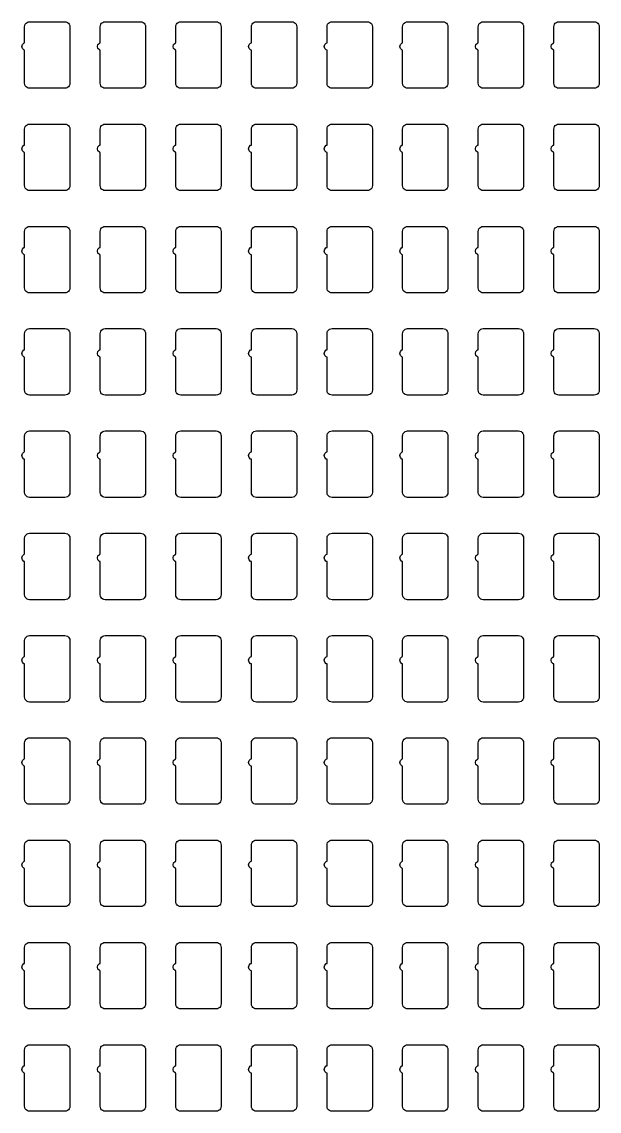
# Model space of a CAD drawing. Extents: x 11 to 212, y 11 to 212.
# Drawn here: x 93.84 to 107.32, y 135.5 to 160.94 of the extents above; entities that cross this region are included whole.
import ezdxf

# ---------------------------------------------------------------- set-up
doc = ezdxf.new("R2010")
doc.units = 0
doc.layers.add('C2', color=7, linetype='continuous')

msp = doc.modelspace()

# ---------------------------------------------------------------- linework, layer by layer
at = {"layer": 'C2'}
for points in [[(94.847, 160.935), (94.878, 160.931), (94.906, 160.92), (94.93, 160.901), (94.949, 160.876), (94.961, 160.848), (94.965, 160.818), (94.965, 159.5), (94.961, 159.47), (94.949, 159.441), (94.93, 159.417), (94.906, 159.398), (94.878, 159.386), (94.847, 159.382), (94.024, 159.382), (93.993, 159.386), (93.965, 159.398), (93.94, 159.417), (93.922, 159.441), (93.91, 159.47), (93.906, 159.5), (93.906, 160.273), (93.888, 160.277), (93.854, 160.312), (93.841, 160.359), (93.854, 160.406), (93.888, 160.44), (93.906, 160.445), (93.906, 160.818), (93.91, 160.848), (93.922, 160.876), (93.94, 160.901), (93.965, 160.92), (93.993, 160.931), (94.024, 160.935)], [(96.612, 160.935), (96.642, 160.931), (96.671, 160.92), (96.695, 160.901), (96.714, 160.876), (96.725, 160.848), (96.729, 160.818), (96.729, 159.5), (96.725, 159.47), (96.714, 159.441), (96.695, 159.417), (96.671, 159.398), (96.642, 159.386), (96.612, 159.382), (95.788, 159.382), (95.758, 159.386), (95.729, 159.398), (95.705, 159.417), (95.686, 159.441), (95.675, 159.47), (95.671, 159.5), (95.671, 160.273), (95.653, 160.277), (95.618, 160.312), (95.606, 160.359), (95.618, 160.406), (95.653, 160.44), (95.671, 160.445), (95.671, 160.818), (95.675, 160.848), (95.686, 160.876), (95.705, 160.901), (95.729, 160.92), (95.758, 160.931), (95.788, 160.935)], [(98.376, 160.935), (98.407, 160.931), (98.435, 160.92), (98.46, 160.901), (98.478, 160.876), (98.49, 160.848), (98.494, 160.818), (98.494, 159.5), (98.49, 159.47), (98.478, 159.441), (98.46, 159.417), (98.435, 159.398), (98.407, 159.386), (98.376, 159.382), (97.553, 159.382), (97.522, 159.386), (97.494, 159.398), (97.47, 159.417), (97.451, 159.441), (97.439, 159.47), (97.435, 159.5), (97.435, 160.273), (97.418, 160.277), (97.383, 160.312), (97.371, 160.359), (97.383, 160.406), (97.418, 160.44), (97.435, 160.445), (97.435, 160.818), (97.439, 160.848), (97.451, 160.876), (97.47, 160.901), (97.494, 160.92), (97.522, 160.931), (97.553, 160.935)], [(100.141, 160.935), (100.172, 160.931), (100.2, 160.92), (100.224, 160.901), (100.243, 160.876), (100.255, 160.848), (100.259, 160.818), (100.259, 159.5), (100.255, 159.47), (100.243, 159.441), (100.224, 159.417), (100.2, 159.398), (100.172, 159.386), (100.141, 159.382), (99.318, 159.382), (99.287, 159.386), (99.259, 159.398), (99.234, 159.417), (99.216, 159.441), (99.204, 159.47), (99.2, 159.5), (99.2, 160.273), (99.182, 160.277), (99.148, 160.312), (99.135, 160.359), (99.148, 160.406), (99.182, 160.44), (99.2, 160.445), (99.2, 160.818), (99.204, 160.848), (99.216, 160.876), (99.234, 160.901), (99.259, 160.92), (99.287, 160.931), (99.318, 160.935)], [(101.906, 160.935), (101.936, 160.931), (101.965, 160.92), (101.989, 160.901), (102.008, 160.876), (102.02, 160.848), (102.024, 160.818), (102.024, 159.5), (102.02, 159.47), (102.008, 159.441), (101.989, 159.417), (101.965, 159.398), (101.936, 159.386), (101.906, 159.382), (101.082, 159.382), (101.052, 159.386), (101.024, 159.398), (100.999, 159.417), (100.98, 159.441), (100.969, 159.47), (100.965, 159.5), (100.965, 160.273), (100.947, 160.277), (100.913, 160.312), (100.9, 160.359), (100.913, 160.406), (100.947, 160.44), (100.965, 160.445), (100.965, 160.818), (100.969, 160.848), (100.98, 160.876), (100.999, 160.901), (101.024, 160.92), (101.052, 160.931), (101.082, 160.935)], [(103.671, 160.935), (103.701, 160.931), (103.729, 160.92), (103.754, 160.901), (103.772, 160.876), (103.784, 160.848), (103.788, 160.818), (103.788, 159.5), (103.784, 159.47), (103.772, 159.441), (103.754, 159.417), (103.729, 159.398), (103.701, 159.386), (103.671, 159.382), (102.847, 159.382), (102.817, 159.386), (102.788, 159.398), (102.764, 159.417), (102.745, 159.441), (102.733, 159.47), (102.729, 159.5), (102.729, 160.273), (102.712, 160.277), (102.677, 160.312), (102.665, 160.359), (102.677, 160.406), (102.712, 160.44), (102.729, 160.445), (102.729, 160.818), (102.733, 160.848), (102.745, 160.876), (102.764, 160.901), (102.788, 160.92), (102.817, 160.931), (102.847, 160.935)], [(105.435, 160.935), (105.466, 160.931), (105.494, 160.92), (105.518, 160.901), (105.537, 160.876), (105.549, 160.848), (105.553, 160.818), (105.553, 159.5), (105.549, 159.47), (105.537, 159.441), (105.518, 159.417), (105.494, 159.398), (105.466, 159.386), (105.435, 159.382), (104.612, 159.382), (104.581, 159.386), (104.553, 159.398), (104.529, 159.417), (104.51, 159.441), (104.498, 159.47), (104.494, 159.5), (104.494, 160.273), (104.476, 160.277), (104.442, 160.312), (104.429, 160.359), (104.442, 160.406), (104.476, 160.44), (104.494, 160.445), (104.494, 160.818), (104.498, 160.848), (104.51, 160.876), (104.529, 160.901), (104.553, 160.92), (104.581, 160.931), (104.612, 160.935)], [(107.2, 160.935), (107.23, 160.931), (107.259, 160.92), (107.283, 160.901), (107.302, 160.876), (107.314, 160.848), (107.318, 160.818), (107.318, 159.5), (107.314, 159.47), (107.302, 159.441), (107.283, 159.417), (107.259, 159.398), (107.23, 159.386), (107.2, 159.382), (106.376, 159.382), (106.346, 159.386), (106.318, 159.398), (106.293, 159.417), (106.275, 159.441), (106.263, 159.47), (106.259, 159.5), (106.259, 160.273), (106.241, 160.277), (106.207, 160.312), (106.194, 160.359), (106.207, 160.406), (106.241, 160.44), (106.259, 160.445), (106.259, 160.818), (106.263, 160.848), (106.275, 160.876), (106.293, 160.901), (106.318, 160.92), (106.346, 160.931), (106.376, 160.935)], [(94.847, 158.547), (94.878, 158.543), (94.906, 158.531), (94.93, 158.513), (94.949, 158.488), (94.961, 158.46), (94.965, 158.429), (94.965, 157.112), (94.961, 157.081), (94.949, 157.053), (94.93, 157.029), (94.906, 157.01), (94.878, 156.998), (94.847, 156.994), (94.024, 156.994), (93.993, 156.998), (93.965, 157.01), (93.94, 157.029), (93.922, 157.053), (93.91, 157.081), (93.906, 157.112), (93.906, 157.884), (93.888, 157.889), (93.854, 157.924), (93.841, 157.971), (93.854, 158.018), (93.888, 158.052), (93.906, 158.057), (93.906, 158.429), (93.91, 158.46), (93.922, 158.488), (93.94, 158.513), (93.965, 158.531), (93.993, 158.543), (94.024, 158.547)], [(96.612, 158.547), (96.642, 158.543), (96.671, 158.531), (96.695, 158.513), (96.714, 158.488), (96.725, 158.46), (96.729, 158.429), (96.729, 157.112), (96.725, 157.081), (96.714, 157.053), (96.695, 157.029), (96.671, 157.01), (96.642, 156.998), (96.612, 156.994), (95.788, 156.994), (95.758, 156.998), (95.729, 157.01), (95.705, 157.029), (95.686, 157.053), (95.675, 157.081), (95.671, 157.112), (95.671, 157.884), (95.653, 157.889), (95.618, 157.924), (95.606, 157.971), (95.618, 158.018), (95.653, 158.052), (95.671, 158.057), (95.671, 158.429), (95.675, 158.46), (95.686, 158.488), (95.705, 158.513), (95.729, 158.531), (95.758, 158.543), (95.788, 158.547)], [(98.376, 158.547), (98.407, 158.543), (98.435, 158.531), (98.46, 158.513), (98.478, 158.488), (98.49, 158.46), (98.494, 158.429), (98.494, 157.112), (98.49, 157.081), (98.478, 157.053), (98.46, 157.029), (98.435, 157.01), (98.407, 156.998), (98.376, 156.994), (97.553, 156.994), (97.522, 156.998), (97.494, 157.01), (97.47, 157.029), (97.451, 157.053), (97.439, 157.081), (97.435, 157.112), (97.435, 157.884), (97.418, 157.889), (97.383, 157.924), (97.371, 157.971), (97.383, 158.018), (97.418, 158.052), (97.435, 158.057), (97.435, 158.429), (97.439, 158.46), (97.451, 158.488), (97.47, 158.513), (97.494, 158.531), (97.522, 158.543), (97.553, 158.547)], [(100.141, 158.547), (100.172, 158.543), (100.2, 158.531), (100.224, 158.513), (100.243, 158.488), (100.255, 158.46), (100.259, 158.429), (100.259, 157.112), (100.255, 157.081), (100.243, 157.053), (100.224, 157.029), (100.2, 157.01), (100.172, 156.998), (100.141, 156.994), (99.318, 156.994), (99.287, 156.998), (99.259, 157.01), (99.234, 157.029), (99.216, 157.053), (99.204, 157.081), (99.2, 157.112), (99.2, 157.884), (99.182, 157.889), (99.148, 157.924), (99.135, 157.971), (99.148, 158.018), (99.182, 158.052), (99.2, 158.057), (99.2, 158.429), (99.204, 158.46), (99.216, 158.488), (99.234, 158.513), (99.259, 158.531), (99.287, 158.543), (99.318, 158.547)], [(101.906, 158.547), (101.936, 158.543), (101.965, 158.531), (101.989, 158.513), (102.008, 158.488), (102.02, 158.46), (102.024, 158.429), (102.024, 157.112), (102.02, 157.081), (102.008, 157.053), (101.989, 157.029), (101.965, 157.01), (101.936, 156.998), (101.906, 156.994), (101.082, 156.994), (101.052, 156.998), (101.024, 157.01), (100.999, 157.029), (100.98, 157.053), (100.969, 157.081), (100.965, 157.112), (100.965, 157.884), (100.947, 157.889), (100.913, 157.924), (100.9, 157.971), (100.913, 158.018), (100.947, 158.052), (100.965, 158.057), (100.965, 158.429), (100.969, 158.46), (100.98, 158.488), (100.999, 158.513), (101.024, 158.531), (101.052, 158.543), (101.082, 158.547)], [(103.671, 158.547), (103.701, 158.543), (103.729, 158.531), (103.754, 158.513), (103.772, 158.488), (103.784, 158.46), (103.788, 158.429), (103.788, 157.112), (103.784, 157.081), (103.772, 157.053), (103.754, 157.029), (103.729, 157.01), (103.701, 156.998), (103.671, 156.994), (102.847, 156.994), (102.817, 156.998), (102.788, 157.01), (102.764, 157.029), (102.745, 157.053), (102.733, 157.081), (102.729, 157.112), (102.729, 157.884), (102.712, 157.889), (102.677, 157.924), (102.665, 157.971), (102.677, 158.018), (102.712, 158.052), (102.729, 158.057), (102.729, 158.429), (102.733, 158.46), (102.745, 158.488), (102.764, 158.513), (102.788, 158.531), (102.817, 158.543), (102.847, 158.547)], [(105.435, 158.547), (105.466, 158.543), (105.494, 158.531), (105.518, 158.513), (105.537, 158.488), (105.549, 158.46), (105.553, 158.429), (105.553, 157.112), (105.549, 157.081), (105.537, 157.053), (105.518, 157.029), (105.494, 157.01), (105.466, 156.998), (105.435, 156.994), (104.612, 156.994), (104.581, 156.998), (104.553, 157.01), (104.529, 157.029), (104.51, 157.053), (104.498, 157.081), (104.494, 157.112), (104.494, 157.884), (104.476, 157.889), (104.442, 157.924), (104.429, 157.971), (104.442, 158.018), (104.476, 158.052), (104.494, 158.057), (104.494, 158.429), (104.498, 158.46), (104.51, 158.488), (104.529, 158.513), (104.553, 158.531), (104.581, 158.543), (104.612, 158.547)], [(107.2, 158.547), (107.23, 158.543), (107.259, 158.531), (107.283, 158.513), (107.302, 158.488), (107.314, 158.46), (107.318, 158.429), (107.318, 157.112), (107.314, 157.081), (107.302, 157.053), (107.283, 157.029), (107.259, 157.01), (107.23, 156.998), (107.2, 156.994), (106.376, 156.994), (106.346, 156.998), (106.318, 157.01), (106.293, 157.029), (106.275, 157.053), (106.263, 157.081), (106.259, 157.112), (106.259, 157.884), (106.241, 157.889), (106.207, 157.924), (106.194, 157.971), (106.207, 158.018), (106.241, 158.052), (106.259, 158.057), (106.259, 158.429), (106.263, 158.46), (106.275, 158.488), (106.293, 158.513), (106.318, 158.531), (106.346, 158.543), (106.376, 158.547)], [(94.847, 156.159), (94.878, 156.155), (94.906, 156.143), (94.93, 156.124), (94.949, 156.1), (94.961, 156.072), (94.965, 156.041), (94.965, 154.724), (94.961, 154.693), (94.949, 154.665), (94.93, 154.64), (94.906, 154.622), (94.878, 154.61), (94.847, 154.606), (94.024, 154.606), (93.993, 154.61), (93.965, 154.622), (93.94, 154.64), (93.922, 154.665), (93.91, 154.693), (93.906, 154.724), (93.906, 155.496), (93.888, 155.501), (93.854, 155.535), (93.841, 155.582), (93.854, 155.629), (93.888, 155.664), (93.906, 155.669), (93.906, 156.041), (93.91, 156.072), (93.922, 156.1), (93.94, 156.124), (93.965, 156.143), (93.993, 156.155), (94.024, 156.159)], [(96.612, 156.159), (96.642, 156.155), (96.671, 156.143), (96.695, 156.124), (96.714, 156.1), (96.725, 156.072), (96.729, 156.041), (96.729, 154.724), (96.725, 154.693), (96.714, 154.665), (96.695, 154.64), (96.671, 154.622), (96.642, 154.61), (96.612, 154.606), (95.788, 154.606), (95.758, 154.61), (95.729, 154.622), (95.705, 154.64), (95.686, 154.665), (95.675, 154.693), (95.671, 154.724), (95.671, 155.496), (95.653, 155.501), (95.618, 155.535), (95.606, 155.582), (95.618, 155.629), (95.653, 155.664), (95.671, 155.669), (95.671, 156.041), (95.675, 156.072), (95.686, 156.1), (95.705, 156.124), (95.729, 156.143), (95.758, 156.155), (95.788, 156.159)], [(98.376, 156.159), (98.407, 156.155), (98.435, 156.143), (98.46, 156.124), (98.478, 156.1), (98.49, 156.072), (98.494, 156.041), (98.494, 154.724), (98.49, 154.693), (98.478, 154.665), (98.46, 154.64), (98.435, 154.622), (98.407, 154.61), (98.376, 154.606), (97.553, 154.606), (97.522, 154.61), (97.494, 154.622), (97.47, 154.64), (97.451, 154.665), (97.439, 154.693), (97.435, 154.724), (97.435, 155.496), (97.418, 155.501), (97.383, 155.535), (97.371, 155.582), (97.383, 155.629), (97.418, 155.664), (97.435, 155.669), (97.435, 156.041), (97.439, 156.072), (97.451, 156.1), (97.47, 156.124), (97.494, 156.143), (97.522, 156.155), (97.553, 156.159)], [(100.141, 156.159), (100.172, 156.155), (100.2, 156.143), (100.224, 156.124), (100.243, 156.1), (100.255, 156.072), (100.259, 156.041), (100.259, 154.724), (100.255, 154.693), (100.243, 154.665), (100.224, 154.64), (100.2, 154.622), (100.172, 154.61), (100.141, 154.606), (99.318, 154.606), (99.287, 154.61), (99.259, 154.622), (99.234, 154.64), (99.216, 154.665), (99.204, 154.693), (99.2, 154.724), (99.2, 155.496), (99.182, 155.501), (99.148, 155.535), (99.135, 155.582), (99.148, 155.629), (99.182, 155.664), (99.2, 155.669), (99.2, 156.041), (99.204, 156.072), (99.216, 156.1), (99.234, 156.124), (99.259, 156.143), (99.287, 156.155), (99.318, 156.159)], [(101.906, 156.159), (101.936, 156.155), (101.965, 156.143), (101.989, 156.124), (102.008, 156.1), (102.02, 156.072), (102.024, 156.041), (102.024, 154.724), (102.02, 154.693), (102.008, 154.665), (101.989, 154.64), (101.965, 154.622), (101.936, 154.61), (101.906, 154.606), (101.082, 154.606), (101.052, 154.61), (101.024, 154.622), (100.999, 154.64), (100.98, 154.665), (100.969, 154.693), (100.965, 154.724), (100.965, 155.496), (100.947, 155.501), (100.913, 155.535), (100.9, 155.582), (100.913, 155.629), (100.947, 155.664), (100.965, 155.669), (100.965, 156.041), (100.969, 156.072), (100.98, 156.1), (100.999, 156.124), (101.024, 156.143), (101.052, 156.155), (101.082, 156.159)], [(103.671, 156.159), (103.701, 156.155), (103.729, 156.143), (103.754, 156.124), (103.772, 156.1), (103.784, 156.072), (103.788, 156.041), (103.788, 154.724), (103.784, 154.693), (103.772, 154.665), (103.754, 154.64), (103.729, 154.622), (103.701, 154.61), (103.671, 154.606), (102.847, 154.606), (102.817, 154.61), (102.788, 154.622), (102.764, 154.64), (102.745, 154.665), (102.733, 154.693), (102.729, 154.724), (102.729, 155.496), (102.712, 155.501), (102.677, 155.535), (102.665, 155.582), (102.677, 155.629), (102.712, 155.664), (102.729, 155.669), (102.729, 156.041), (102.733, 156.072), (102.745, 156.1), (102.764, 156.124), (102.788, 156.143), (102.817, 156.155), (102.847, 156.159)], [(105.435, 156.159), (105.466, 156.155), (105.494, 156.143), (105.518, 156.124), (105.537, 156.1), (105.549, 156.072), (105.553, 156.041), (105.553, 154.724), (105.549, 154.693), (105.537, 154.665), (105.518, 154.64), (105.494, 154.622), (105.466, 154.61), (105.435, 154.606), (104.612, 154.606), (104.581, 154.61), (104.553, 154.622), (104.529, 154.64), (104.51, 154.665), (104.498, 154.693), (104.494, 154.724), (104.494, 155.496), (104.476, 155.501), (104.442, 155.535), (104.429, 155.582), (104.442, 155.629), (104.476, 155.664), (104.494, 155.669), (104.494, 156.041), (104.498, 156.072), (104.51, 156.1), (104.529, 156.124), (104.553, 156.143), (104.581, 156.155), (104.612, 156.159)], [(107.2, 156.159), (107.23, 156.155), (107.259, 156.143), (107.283, 156.124), (107.302, 156.1), (107.314, 156.072), (107.318, 156.041), (107.318, 154.724), (107.314, 154.693), (107.302, 154.665), (107.283, 154.64), (107.259, 154.622), (107.23, 154.61), (107.2, 154.606), (106.376, 154.606), (106.346, 154.61), (106.318, 154.622), (106.293, 154.64), (106.275, 154.665), (106.263, 154.693), (106.259, 154.724), (106.259, 155.496), (106.241, 155.501), (106.207, 155.535), (106.194, 155.582), (106.207, 155.629), (106.241, 155.664), (106.259, 155.669), (106.259, 156.041), (106.263, 156.072), (106.275, 156.1), (106.293, 156.124), (106.318, 156.143), (106.346, 156.155), (106.376, 156.159)], [(94.847, 153.771), (94.878, 153.767), (94.906, 153.755), (94.93, 153.736), (94.949, 153.712), (94.961, 153.683), (94.965, 153.653), (94.965, 152.335), (94.961, 152.305), (94.949, 152.276), (94.93, 152.252), (94.906, 152.233), (94.878, 152.222), (94.847, 152.218), (94.024, 152.218), (93.993, 152.222), (93.965, 152.233), (93.94, 152.252), (93.922, 152.276), (93.91, 152.305), (93.906, 152.335), (93.906, 153.108), (93.888, 153.113), (93.854, 153.147), (93.841, 153.194), (93.854, 153.241), (93.888, 153.276), (93.906, 153.28), (93.906, 153.653), (93.91, 153.683), (93.922, 153.712), (93.94, 153.736), (93.965, 153.755), (93.993, 153.767), (94.024, 153.771)], [(96.612, 153.771), (96.642, 153.767), (96.671, 153.755), (96.695, 153.736), (96.714, 153.712), (96.725, 153.683), (96.729, 153.653), (96.729, 152.335), (96.725, 152.305), (96.714, 152.276), (96.695, 152.252), (96.671, 152.233), (96.642, 152.222), (96.612, 152.218), (95.788, 152.218), (95.758, 152.222), (95.729, 152.233), (95.705, 152.252), (95.686, 152.276), (95.675, 152.305), (95.671, 152.335), (95.671, 153.108), (95.653, 153.113), (95.618, 153.147), (95.606, 153.194), (95.618, 153.241), (95.653, 153.276), (95.671, 153.28), (95.671, 153.653), (95.675, 153.683), (95.686, 153.712), (95.705, 153.736), (95.729, 153.755), (95.758, 153.767), (95.788, 153.771)], [(98.376, 153.771), (98.407, 153.767), (98.435, 153.755), (98.46, 153.736), (98.478, 153.712), (98.49, 153.683), (98.494, 153.653), (98.494, 152.335), (98.49, 152.305), (98.478, 152.276), (98.46, 152.252), (98.435, 152.233), (98.407, 152.222), (98.376, 152.218), (97.553, 152.218), (97.522, 152.222), (97.494, 152.233), (97.47, 152.252), (97.451, 152.276), (97.439, 152.305), (97.435, 152.335), (97.435, 153.108), (97.418, 153.113), (97.383, 153.147), (97.371, 153.194), (97.383, 153.241), (97.418, 153.276), (97.435, 153.28), (97.435, 153.653), (97.439, 153.683), (97.451, 153.712), (97.47, 153.736), (97.494, 153.755), (97.522, 153.767), (97.553, 153.771)], [(100.141, 153.771), (100.172, 153.767), (100.2, 153.755), (100.224, 153.736), (100.243, 153.712), (100.255, 153.683), (100.259, 153.653), (100.259, 152.335), (100.255, 152.305), (100.243, 152.276), (100.224, 152.252), (100.2, 152.233), (100.172, 152.222), (100.141, 152.218), (99.318, 152.218), (99.287, 152.222), (99.259, 152.233), (99.234, 152.252), (99.216, 152.276), (99.204, 152.305), (99.2, 152.335), (99.2, 153.108), (99.182, 153.113), (99.148, 153.147), (99.135, 153.194), (99.148, 153.241), (99.182, 153.276), (99.2, 153.28), (99.2, 153.653), (99.204, 153.683), (99.216, 153.712), (99.234, 153.736), (99.259, 153.755), (99.287, 153.767), (99.318, 153.771)], [(101.906, 153.771), (101.936, 153.767), (101.965, 153.755), (101.989, 153.736), (102.008, 153.712), (102.02, 153.683), (102.024, 153.653), (102.024, 152.335), (102.02, 152.305), (102.008, 152.276), (101.989, 152.252), (101.965, 152.233), (101.936, 152.222), (101.906, 152.218), (101.082, 152.218), (101.052, 152.222), (101.024, 152.233), (100.999, 152.252), (100.98, 152.276), (100.969, 152.305), (100.965, 152.335), (100.965, 153.108), (100.947, 153.113), (100.913, 153.147), (100.9, 153.194), (100.913, 153.241), (100.947, 153.276), (100.965, 153.28), (100.965, 153.653), (100.969, 153.683), (100.98, 153.712), (100.999, 153.736), (101.024, 153.755), (101.052, 153.767), (101.082, 153.771)], [(103.671, 153.771), (103.701, 153.767), (103.729, 153.755), (103.754, 153.736), (103.772, 153.712), (103.784, 153.683), (103.788, 153.653), (103.788, 152.335), (103.784, 152.305), (103.772, 152.276), (103.754, 152.252), (103.729, 152.233), (103.701, 152.222), (103.671, 152.218), (102.847, 152.218), (102.817, 152.222), (102.788, 152.233), (102.764, 152.252), (102.745, 152.276), (102.733, 152.305), (102.729, 152.335), (102.729, 153.108), (102.712, 153.113), (102.677, 153.147), (102.665, 153.194), (102.677, 153.241), (102.712, 153.276), (102.729, 153.28), (102.729, 153.653), (102.733, 153.683), (102.745, 153.712), (102.764, 153.736), (102.788, 153.755), (102.817, 153.767), (102.847, 153.771)], [(105.435, 153.771), (105.466, 153.767), (105.494, 153.755), (105.518, 153.736), (105.537, 153.712), (105.549, 153.683), (105.553, 153.653), (105.553, 152.335), (105.549, 152.305), (105.537, 152.276), (105.518, 152.252), (105.494, 152.233), (105.466, 152.222), (105.435, 152.218), (104.612, 152.218), (104.581, 152.222), (104.553, 152.233), (104.529, 152.252), (104.51, 152.276), (104.498, 152.305), (104.494, 152.335), (104.494, 153.108), (104.476, 153.113), (104.442, 153.147), (104.429, 153.194), (104.442, 153.241), (104.476, 153.276), (104.494, 153.28), (104.494, 153.653), (104.498, 153.683), (104.51, 153.712), (104.529, 153.736), (104.553, 153.755), (104.581, 153.767), (104.612, 153.771)], [(107.2, 153.771), (107.23, 153.767), (107.259, 153.755), (107.283, 153.736), (107.302, 153.712), (107.314, 153.683), (107.318, 153.653), (107.318, 152.335), (107.314, 152.305), (107.302, 152.276), (107.283, 152.252), (107.259, 152.233), (107.23, 152.222), (107.2, 152.218), (106.376, 152.218), (106.346, 152.222), (106.318, 152.233), (106.293, 152.252), (106.275, 152.276), (106.263, 152.305), (106.259, 152.335), (106.259, 153.108), (106.241, 153.113), (106.207, 153.147), (106.194, 153.194), (106.207, 153.241), (106.241, 153.276), (106.259, 153.28), (106.259, 153.653), (106.263, 153.683), (106.275, 153.712), (106.293, 153.736), (106.318, 153.755), (106.346, 153.767), (106.376, 153.771)], [(94.847, 151.382), (94.878, 151.378), (94.906, 151.367), (94.93, 151.348), (94.949, 151.324), (94.961, 151.295), (94.965, 151.265), (94.965, 149.947), (94.961, 149.917), (94.949, 149.888), (94.93, 149.864), (94.906, 149.845), (94.878, 149.833), (94.847, 149.829), (94.024, 149.829), (93.993, 149.833), (93.965, 149.845), (93.94, 149.864), (93.922, 149.888), (93.91, 149.917), (93.906, 149.947), (93.906, 150.72), (93.888, 150.724), (93.854, 150.759), (93.841, 150.806), (93.854, 150.853), (93.888, 150.887), (93.906, 150.892), (93.906, 151.265), (93.91, 151.295), (93.922, 151.324), (93.94, 151.348), (93.965, 151.367), (93.993, 151.378), (94.024, 151.382)], [(96.612, 151.382), (96.642, 151.378), (96.671, 151.367), (96.695, 151.348), (96.714, 151.324), (96.725, 151.295), (96.729, 151.265), (96.729, 149.947), (96.725, 149.917), (96.714, 149.888), (96.695, 149.864), (96.671, 149.845), (96.642, 149.833), (96.612, 149.829), (95.788, 149.829), (95.758, 149.833), (95.729, 149.845), (95.705, 149.864), (95.686, 149.888), (95.675, 149.917), (95.671, 149.947), (95.671, 150.72), (95.653, 150.724), (95.618, 150.759), (95.606, 150.806), (95.618, 150.853), (95.653, 150.887), (95.671, 150.892), (95.671, 151.265), (95.675, 151.295), (95.686, 151.324), (95.705, 151.348), (95.729, 151.367), (95.758, 151.378), (95.788, 151.382)], [(98.376, 151.382), (98.407, 151.378), (98.435, 151.367), (98.46, 151.348), (98.478, 151.324), (98.49, 151.295), (98.494, 151.265), (98.494, 149.947), (98.49, 149.917), (98.478, 149.888), (98.46, 149.864), (98.435, 149.845), (98.407, 149.833), (98.376, 149.829), (97.553, 149.829), (97.522, 149.833), (97.494, 149.845), (97.47, 149.864), (97.451, 149.888), (97.439, 149.917), (97.435, 149.947), (97.435, 150.72), (97.418, 150.724), (97.383, 150.759), (97.371, 150.806), (97.383, 150.853), (97.418, 150.887), (97.435, 150.892), (97.435, 151.265), (97.439, 151.295), (97.451, 151.324), (97.47, 151.348), (97.494, 151.367), (97.522, 151.378), (97.553, 151.382)], [(100.141, 151.382), (100.172, 151.378), (100.2, 151.367), (100.224, 151.348), (100.243, 151.324), (100.255, 151.295), (100.259, 151.265), (100.259, 149.947), (100.255, 149.917), (100.243, 149.888), (100.224, 149.864), (100.2, 149.845), (100.172, 149.833), (100.141, 149.829), (99.318, 149.829), (99.287, 149.833), (99.259, 149.845), (99.234, 149.864), (99.216, 149.888), (99.204, 149.917), (99.2, 149.947), (99.2, 150.72), (99.182, 150.724), (99.148, 150.759), (99.135, 150.806), (99.148, 150.853), (99.182, 150.887), (99.2, 150.892), (99.2, 151.265), (99.204, 151.295), (99.216, 151.324), (99.234, 151.348), (99.259, 151.367), (99.287, 151.378), (99.318, 151.382)], [(101.906, 151.382), (101.936, 151.378), (101.965, 151.367), (101.989, 151.348), (102.008, 151.324), (102.02, 151.295), (102.024, 151.265), (102.024, 149.947), (102.02, 149.917), (102.008, 149.888), (101.989, 149.864), (101.965, 149.845), (101.936, 149.833), (101.906, 149.829), (101.082, 149.829), (101.052, 149.833), (101.024, 149.845), (100.999, 149.864), (100.98, 149.888), (100.969, 149.917), (100.965, 149.947), (100.965, 150.72), (100.947, 150.724), (100.913, 150.759), (100.9, 150.806), (100.913, 150.853), (100.947, 150.887), (100.965, 150.892), (100.965, 151.265), (100.969, 151.295), (100.98, 151.324), (100.999, 151.348), (101.024, 151.367), (101.052, 151.378), (101.082, 151.382)], [(103.671, 151.382), (103.701, 151.378), (103.729, 151.367), (103.754, 151.348), (103.772, 151.324), (103.784, 151.295), (103.788, 151.265), (103.788, 149.947), (103.784, 149.917), (103.772, 149.888), (103.754, 149.864), (103.729, 149.845), (103.701, 149.833), (103.671, 149.829), (102.847, 149.829), (102.817, 149.833), (102.788, 149.845), (102.764, 149.864), (102.745, 149.888), (102.733, 149.917), (102.729, 149.947), (102.729, 150.72), (102.712, 150.724), (102.677, 150.759), (102.665, 150.806), (102.677, 150.853), (102.712, 150.887), (102.729, 150.892), (102.729, 151.265), (102.733, 151.295), (102.745, 151.324), (102.764, 151.348), (102.788, 151.367), (102.817, 151.378), (102.847, 151.382)], [(105.435, 151.382), (105.466, 151.378), (105.494, 151.367), (105.518, 151.348), (105.537, 151.324), (105.549, 151.295), (105.553, 151.265), (105.553, 149.947), (105.549, 149.917), (105.537, 149.888), (105.518, 149.864), (105.494, 149.845), (105.466, 149.833), (105.435, 149.829), (104.612, 149.829), (104.581, 149.833), (104.553, 149.845), (104.529, 149.864), (104.51, 149.888), (104.498, 149.917), (104.494, 149.947), (104.494, 150.72), (104.476, 150.724), (104.442, 150.759), (104.429, 150.806), (104.442, 150.853), (104.476, 150.887), (104.494, 150.892), (104.494, 151.265), (104.498, 151.295), (104.51, 151.324), (104.529, 151.348), (104.553, 151.367), (104.581, 151.378), (104.612, 151.382)], [(107.2, 151.382), (107.23, 151.378), (107.259, 151.367), (107.283, 151.348), (107.302, 151.324), (107.314, 151.295), (107.318, 151.265), (107.318, 149.947), (107.314, 149.917), (107.302, 149.888), (107.283, 149.864), (107.259, 149.845), (107.23, 149.833), (107.2, 149.829), (106.376, 149.829), (106.346, 149.833), (106.318, 149.845), (106.293, 149.864), (106.275, 149.888), (106.263, 149.917), (106.259, 149.947), (106.259, 150.72), (106.241, 150.724), (106.207, 150.759), (106.194, 150.806), (106.207, 150.853), (106.241, 150.887), (106.259, 150.892), (106.259, 151.265), (106.263, 151.295), (106.275, 151.324), (106.293, 151.348), (106.318, 151.367), (106.346, 151.378), (106.376, 151.382)], [(94.847, 148.994), (94.878, 148.99), (94.906, 148.978), (94.93, 148.96), (94.949, 148.935), (94.961, 148.907), (94.965, 148.876), (94.965, 147.559), (94.961, 147.528), (94.949, 147.5), (94.93, 147.476), (94.906, 147.457), (94.878, 147.445), (94.847, 147.441), (94.024, 147.441), (93.993, 147.445), (93.965, 147.457), (93.94, 147.476), (93.922, 147.5), (93.91, 147.528), (93.906, 147.559), (93.906, 148.331), (93.888, 148.336), (93.854, 148.371), (93.841, 148.418), (93.854, 148.465), (93.888, 148.499), (93.906, 148.504), (93.906, 148.876), (93.91, 148.907), (93.922, 148.935), (93.94, 148.96), (93.965, 148.978), (93.993, 148.99), (94.024, 148.994)], [(96.612, 148.994), (96.642, 148.99), (96.671, 148.978), (96.695, 148.96), (96.714, 148.935), (96.725, 148.907), (96.729, 148.876), (96.729, 147.559), (96.725, 147.528), (96.714, 147.5), (96.695, 147.476), (96.671, 147.457), (96.642, 147.445), (96.612, 147.441), (95.788, 147.441), (95.758, 147.445), (95.729, 147.457), (95.705, 147.476), (95.686, 147.5), (95.675, 147.528), (95.671, 147.559), (95.671, 148.331), (95.653, 148.336), (95.618, 148.371), (95.606, 148.418), (95.618, 148.465), (95.653, 148.499), (95.671, 148.504), (95.671, 148.876), (95.675, 148.907), (95.686, 148.935), (95.705, 148.96), (95.729, 148.978), (95.758, 148.99), (95.788, 148.994)], [(98.376, 148.994), (98.407, 148.99), (98.435, 148.978), (98.46, 148.96), (98.478, 148.935), (98.49, 148.907), (98.494, 148.876), (98.494, 147.559), (98.49, 147.528), (98.478, 147.5), (98.46, 147.476), (98.435, 147.457), (98.407, 147.445), (98.376, 147.441), (97.553, 147.441), (97.522, 147.445), (97.494, 147.457), (97.47, 147.476), (97.451, 147.5), (97.439, 147.528), (97.435, 147.559), (97.435, 148.331), (97.418, 148.336), (97.383, 148.371), (97.371, 148.418), (97.383, 148.465), (97.418, 148.499), (97.435, 148.504), (97.435, 148.876), (97.439, 148.907), (97.451, 148.935), (97.47, 148.96), (97.494, 148.978), (97.522, 148.99), (97.553, 148.994)], [(100.141, 148.994), (100.172, 148.99), (100.2, 148.978), (100.224, 148.96), (100.243, 148.935), (100.255, 148.907), (100.259, 148.876), (100.259, 147.559), (100.255, 147.528), (100.243, 147.5), (100.224, 147.476), (100.2, 147.457), (100.172, 147.445), (100.141, 147.441), (99.318, 147.441), (99.287, 147.445), (99.259, 147.457), (99.234, 147.476), (99.216, 147.5), (99.204, 147.528), (99.2, 147.559), (99.2, 148.331), (99.182, 148.336), (99.148, 148.371), (99.135, 148.418), (99.148, 148.465), (99.182, 148.499), (99.2, 148.504), (99.2, 148.876), (99.204, 148.907), (99.216, 148.935), (99.234, 148.96), (99.259, 148.978), (99.287, 148.99), (99.318, 148.994)], [(101.906, 148.994), (101.936, 148.99), (101.965, 148.978), (101.989, 148.96), (102.008, 148.935), (102.02, 148.907), (102.024, 148.876), (102.024, 147.559), (102.02, 147.528), (102.008, 147.5), (101.989, 147.476), (101.965, 147.457), (101.936, 147.445), (101.906, 147.441), (101.082, 147.441), (101.052, 147.445), (101.024, 147.457), (100.999, 147.476), (100.98, 147.5), (100.969, 147.528), (100.965, 147.559), (100.965, 148.331), (100.947, 148.336), (100.913, 148.371), (100.9, 148.418), (100.913, 148.465), (100.947, 148.499), (100.965, 148.504), (100.965, 148.876), (100.969, 148.907), (100.98, 148.935), (100.999, 148.96), (101.024, 148.978), (101.052, 148.99), (101.082, 148.994)], [(103.671, 148.994), (103.701, 148.99), (103.729, 148.978), (103.754, 148.96), (103.772, 148.935), (103.784, 148.907), (103.788, 148.876), (103.788, 147.559), (103.784, 147.528), (103.772, 147.5), (103.754, 147.476), (103.729, 147.457), (103.701, 147.445), (103.671, 147.441), (102.847, 147.441), (102.817, 147.445), (102.788, 147.457), (102.764, 147.476), (102.745, 147.5), (102.733, 147.528), (102.729, 147.559), (102.729, 148.331), (102.712, 148.336), (102.677, 148.371), (102.665, 148.418), (102.677, 148.465), (102.712, 148.499), (102.729, 148.504), (102.729, 148.876), (102.733, 148.907), (102.745, 148.935), (102.764, 148.96), (102.788, 148.978), (102.817, 148.99), (102.847, 148.994)], [(105.435, 148.994), (105.466, 148.99), (105.494, 148.978), (105.518, 148.96), (105.537, 148.935), (105.549, 148.907), (105.553, 148.876), (105.553, 147.559), (105.549, 147.528), (105.537, 147.5), (105.518, 147.476), (105.494, 147.457), (105.466, 147.445), (105.435, 147.441), (104.612, 147.441), (104.581, 147.445), (104.553, 147.457), (104.529, 147.476), (104.51, 147.5), (104.498, 147.528), (104.494, 147.559), (104.494, 148.331), (104.476, 148.336), (104.442, 148.371), (104.429, 148.418), (104.442, 148.465), (104.476, 148.499), (104.494, 148.504), (104.494, 148.876), (104.498, 148.907), (104.51, 148.935), (104.529, 148.96), (104.553, 148.978), (104.581, 148.99), (104.612, 148.994)], [(107.2, 148.994), (107.23, 148.99), (107.259, 148.978), (107.283, 148.96), (107.302, 148.935), (107.314, 148.907), (107.318, 148.876), (107.318, 147.559), (107.314, 147.528), (107.302, 147.5), (107.283, 147.476), (107.259, 147.457), (107.23, 147.445), (107.2, 147.441), (106.376, 147.441), (106.346, 147.445), (106.318, 147.457), (106.293, 147.476), (106.275, 147.5), (106.263, 147.528), (106.259, 147.559), (106.259, 148.331), (106.241, 148.336), (106.207, 148.371), (106.194, 148.418), (106.207, 148.465), (106.241, 148.499), (106.259, 148.504), (106.259, 148.876), (106.263, 148.907), (106.275, 148.935), (106.293, 148.96), (106.318, 148.978), (106.346, 148.99), (106.376, 148.994)], [(94.847, 146.606), (94.878, 146.602), (94.906, 146.59), (94.93, 146.571), (94.949, 146.547), (94.961, 146.519), (94.965, 146.488), (94.965, 145.171), (94.961, 145.14), (94.949, 145.112), (94.93, 145.087), (94.906, 145.069), (94.878, 145.057), (94.847, 145.053), (94.024, 145.053), (93.993, 145.057), (93.965, 145.069), (93.94, 145.087), (93.922, 145.112), (93.91, 145.14), (93.906, 145.171), (93.906, 145.943), (93.888, 145.948), (93.854, 145.982), (93.841, 146.029), (93.854, 146.076), (93.888, 146.111), (93.906, 146.116), (93.906, 146.488), (93.91, 146.519), (93.922, 146.547), (93.94, 146.571), (93.965, 146.59), (93.993, 146.602), (94.024, 146.606)], [(96.612, 146.606), (96.642, 146.602), (96.671, 146.59), (96.695, 146.571), (96.714, 146.547), (96.725, 146.519), (96.729, 146.488), (96.729, 145.171), (96.725, 145.14), (96.714, 145.112), (96.695, 145.087), (96.671, 145.069), (96.642, 145.057), (96.612, 145.053), (95.788, 145.053), (95.758, 145.057), (95.729, 145.069), (95.705, 145.087), (95.686, 145.112), (95.675, 145.14), (95.671, 145.171), (95.671, 145.943), (95.653, 145.948), (95.618, 145.982), (95.606, 146.029), (95.618, 146.076), (95.653, 146.111), (95.671, 146.116), (95.671, 146.488), (95.675, 146.519), (95.686, 146.547), (95.705, 146.571), (95.729, 146.59), (95.758, 146.602), (95.788, 146.606)], [(98.376, 146.606), (98.407, 146.602), (98.435, 146.59), (98.46, 146.571), (98.478, 146.547), (98.49, 146.519), (98.494, 146.488), (98.494, 145.171), (98.49, 145.14), (98.478, 145.112), (98.46, 145.087), (98.435, 145.069), (98.407, 145.057), (98.376, 145.053), (97.553, 145.053), (97.522, 145.057), (97.494, 145.069), (97.47, 145.087), (97.451, 145.112), (97.439, 145.14), (97.435, 145.171), (97.435, 145.943), (97.418, 145.948), (97.383, 145.982), (97.371, 146.029), (97.383, 146.076), (97.418, 146.111), (97.435, 146.116), (97.435, 146.488), (97.439, 146.519), (97.451, 146.547), (97.47, 146.571), (97.494, 146.59), (97.522, 146.602), (97.553, 146.606)], [(100.141, 146.606), (100.172, 146.602), (100.2, 146.59), (100.224, 146.571), (100.243, 146.547), (100.255, 146.519), (100.259, 146.488), (100.259, 145.171), (100.255, 145.14), (100.243, 145.112), (100.224, 145.087), (100.2, 145.069), (100.172, 145.057), (100.141, 145.053), (99.318, 145.053), (99.287, 145.057), (99.259, 145.069), (99.234, 145.087), (99.216, 145.112), (99.204, 145.14), (99.2, 145.171), (99.2, 145.943), (99.182, 145.948), (99.148, 145.982), (99.135, 146.029), (99.148, 146.076), (99.182, 146.111), (99.2, 146.116), (99.2, 146.488), (99.204, 146.519), (99.216, 146.547), (99.234, 146.571), (99.259, 146.59), (99.287, 146.602), (99.318, 146.606)], [(101.906, 146.606), (101.936, 146.602), (101.965, 146.59), (101.989, 146.571), (102.008, 146.547), (102.02, 146.519), (102.024, 146.488), (102.024, 145.171), (102.02, 145.14), (102.008, 145.112), (101.989, 145.087), (101.965, 145.069), (101.936, 145.057), (101.906, 145.053), (101.082, 145.053), (101.052, 145.057), (101.024, 145.069), (100.999, 145.087), (100.98, 145.112), (100.969, 145.14), (100.965, 145.171), (100.965, 145.943), (100.947, 145.948), (100.913, 145.982), (100.9, 146.029), (100.913, 146.076), (100.947, 146.111), (100.965, 146.116), (100.965, 146.488), (100.969, 146.519), (100.98, 146.547), (100.999, 146.571), (101.024, 146.59), (101.052, 146.602), (101.082, 146.606)], [(103.671, 146.606), (103.701, 146.602), (103.729, 146.59), (103.754, 146.571), (103.772, 146.547), (103.784, 146.519), (103.788, 146.488), (103.788, 145.171), (103.784, 145.14), (103.772, 145.112), (103.754, 145.087), (103.729, 145.069), (103.701, 145.057), (103.671, 145.053), (102.847, 145.053), (102.817, 145.057), (102.788, 145.069), (102.764, 145.087), (102.745, 145.112), (102.733, 145.14), (102.729, 145.171), (102.729, 145.943), (102.712, 145.948), (102.677, 145.982), (102.665, 146.029), (102.677, 146.076), (102.712, 146.111), (102.729, 146.116), (102.729, 146.488), (102.733, 146.519), (102.745, 146.547), (102.764, 146.571), (102.788, 146.59), (102.817, 146.602), (102.847, 146.606)], [(105.435, 146.606), (105.466, 146.602), (105.494, 146.59), (105.518, 146.571), (105.537, 146.547), (105.549, 146.519), (105.553, 146.488), (105.553, 145.171), (105.549, 145.14), (105.537, 145.112), (105.518, 145.087), (105.494, 145.069), (105.466, 145.057), (105.435, 145.053), (104.612, 145.053), (104.581, 145.057), (104.553, 145.069), (104.529, 145.087), (104.51, 145.112), (104.498, 145.14), (104.494, 145.171), (104.494, 145.943), (104.476, 145.948), (104.442, 145.982), (104.429, 146.029), (104.442, 146.076), (104.476, 146.111), (104.494, 146.116), (104.494, 146.488), (104.498, 146.519), (104.51, 146.547), (104.529, 146.571), (104.553, 146.59), (104.581, 146.602), (104.612, 146.606)], [(107.2, 146.606), (107.23, 146.602), (107.259, 146.59), (107.283, 146.571), (107.302, 146.547), (107.314, 146.519), (107.318, 146.488), (107.318, 145.171), (107.314, 145.14), (107.302, 145.112), (107.283, 145.087), (107.259, 145.069), (107.23, 145.057), (107.2, 145.053), (106.376, 145.053), (106.346, 145.057), (106.318, 145.069), (106.293, 145.087), (106.275, 145.112), (106.263, 145.14), (106.259, 145.171), (106.259, 145.943), (106.241, 145.948), (106.207, 145.982), (106.194, 146.029), (106.207, 146.076), (106.241, 146.111), (106.259, 146.116), (106.259, 146.488), (106.263, 146.519), (106.275, 146.547), (106.293, 146.571), (106.318, 146.59), (106.346, 146.602), (106.376, 146.606)], [(94.847, 144.218), (94.878, 144.214), (94.906, 144.202), (94.93, 144.183), (94.949, 144.159), (94.961, 144.13), (94.965, 144.1), (94.965, 142.782), (94.961, 142.752), (94.949, 142.724), (94.93, 142.699), (94.906, 142.68), (94.878, 142.669), (94.847, 142.665), (94.024, 142.665), (93.993, 142.669), (93.965, 142.68), (93.94, 142.699), (93.922, 142.724), (93.91, 142.752), (93.906, 142.782), (93.906, 143.555), (93.888, 143.56), (93.854, 143.594), (93.841, 143.641), (93.854, 143.688), (93.888, 143.723), (93.906, 143.727), (93.906, 144.1), (93.91, 144.13), (93.922, 144.159), (93.94, 144.183), (93.965, 144.202), (93.993, 144.214), (94.024, 144.218)], [(96.612, 144.218), (96.642, 144.214), (96.671, 144.202), (96.695, 144.183), (96.714, 144.159), (96.725, 144.13), (96.729, 144.1), (96.729, 142.782), (96.725, 142.752), (96.714, 142.724), (96.695, 142.699), (96.671, 142.68), (96.642, 142.669), (96.612, 142.665), (95.788, 142.665), (95.758, 142.669), (95.729, 142.68), (95.705, 142.699), (95.686, 142.724), (95.675, 142.752), (95.671, 142.782), (95.671, 143.555), (95.653, 143.56), (95.618, 143.594), (95.606, 143.641), (95.618, 143.688), (95.653, 143.723), (95.671, 143.727), (95.671, 144.1), (95.675, 144.13), (95.686, 144.159), (95.705, 144.183), (95.729, 144.202), (95.758, 144.214), (95.788, 144.218)], [(98.376, 144.218), (98.407, 144.214), (98.435, 144.202), (98.46, 144.183), (98.478, 144.159), (98.49, 144.13), (98.494, 144.1), (98.494, 142.782), (98.49, 142.752), (98.478, 142.724), (98.46, 142.699), (98.435, 142.68), (98.407, 142.669), (98.376, 142.665), (97.553, 142.665), (97.522, 142.669), (97.494, 142.68), (97.47, 142.699), (97.451, 142.724), (97.439, 142.752), (97.435, 142.782), (97.435, 143.555), (97.418, 143.56), (97.383, 143.594), (97.371, 143.641), (97.383, 143.688), (97.418, 143.723), (97.435, 143.727), (97.435, 144.1), (97.439, 144.13), (97.451, 144.159), (97.47, 144.183), (97.494, 144.202), (97.522, 144.214), (97.553, 144.218)], [(100.141, 144.218), (100.172, 144.214), (100.2, 144.202), (100.224, 144.183), (100.243, 144.159), (100.255, 144.13), (100.259, 144.1), (100.259, 142.782), (100.255, 142.752), (100.243, 142.724), (100.224, 142.699), (100.2, 142.68), (100.172, 142.669), (100.141, 142.665), (99.318, 142.665), (99.287, 142.669), (99.259, 142.68), (99.234, 142.699), (99.216, 142.724), (99.204, 142.752), (99.2, 142.782), (99.2, 143.555), (99.182, 143.56), (99.148, 143.594), (99.135, 143.641), (99.148, 143.688), (99.182, 143.723), (99.2, 143.727), (99.2, 144.1), (99.204, 144.13), (99.216, 144.159), (99.234, 144.183), (99.259, 144.202), (99.287, 144.214), (99.318, 144.218)], [(101.906, 144.218), (101.936, 144.214), (101.965, 144.202), (101.989, 144.183), (102.008, 144.159), (102.02, 144.13), (102.024, 144.1), (102.024, 142.782), (102.02, 142.752), (102.008, 142.724), (101.989, 142.699), (101.965, 142.68), (101.936, 142.669), (101.906, 142.665), (101.082, 142.665), (101.052, 142.669), (101.024, 142.68), (100.999, 142.699), (100.98, 142.724), (100.969, 142.752), (100.965, 142.782), (100.965, 143.555), (100.947, 143.56), (100.913, 143.594), (100.9, 143.641), (100.913, 143.688), (100.947, 143.723), (100.965, 143.727), (100.965, 144.1), (100.969, 144.13), (100.98, 144.159), (100.999, 144.183), (101.024, 144.202), (101.052, 144.214), (101.082, 144.218)], [(103.671, 144.218), (103.701, 144.214), (103.729, 144.202), (103.754, 144.183), (103.772, 144.159), (103.784, 144.13), (103.788, 144.1), (103.788, 142.782), (103.784, 142.752), (103.772, 142.724), (103.754, 142.699), (103.729, 142.68), (103.701, 142.669), (103.671, 142.665), (102.847, 142.665), (102.817, 142.669), (102.788, 142.68), (102.764, 142.699), (102.745, 142.724), (102.733, 142.752), (102.729, 142.782), (102.729, 143.555), (102.712, 143.56), (102.677, 143.594), (102.665, 143.641), (102.677, 143.688), (102.712, 143.723), (102.729, 143.727), (102.729, 144.1), (102.733, 144.13), (102.745, 144.159), (102.764, 144.183), (102.788, 144.202), (102.817, 144.214), (102.847, 144.218)], [(105.435, 144.218), (105.466, 144.214), (105.494, 144.202), (105.518, 144.183), (105.537, 144.159), (105.549, 144.13), (105.553, 144.1), (105.553, 142.782), (105.549, 142.752), (105.537, 142.724), (105.518, 142.699), (105.494, 142.68), (105.466, 142.669), (105.435, 142.665), (104.612, 142.665), (104.581, 142.669), (104.553, 142.68), (104.529, 142.699), (104.51, 142.724), (104.498, 142.752), (104.494, 142.782), (104.494, 143.555), (104.476, 143.56), (104.442, 143.594), (104.429, 143.641), (104.442, 143.688), (104.476, 143.723), (104.494, 143.727), (104.494, 144.1), (104.498, 144.13), (104.51, 144.159), (104.529, 144.183), (104.553, 144.202), (104.581, 144.214), (104.612, 144.218)], [(107.2, 144.218), (107.23, 144.214), (107.259, 144.202), (107.283, 144.183), (107.302, 144.159), (107.314, 144.13), (107.318, 144.1), (107.318, 142.782), (107.314, 142.752), (107.302, 142.724), (107.283, 142.699), (107.259, 142.68), (107.23, 142.669), (107.2, 142.665), (106.376, 142.665), (106.346, 142.669), (106.318, 142.68), (106.293, 142.699), (106.275, 142.724), (106.263, 142.752), (106.259, 142.782), (106.259, 143.555), (106.241, 143.56), (106.207, 143.594), (106.194, 143.641), (106.207, 143.688), (106.241, 143.723), (106.259, 143.727), (106.259, 144.1), (106.263, 144.13), (106.275, 144.159), (106.293, 144.183), (106.318, 144.202), (106.346, 144.214), (106.376, 144.218)], [(94.847, 141.829), (94.878, 141.825), (94.906, 141.814), (94.93, 141.795), (94.949, 141.771), (94.961, 141.742), (94.965, 141.712), (94.965, 140.394), (94.961, 140.364), (94.949, 140.335), (94.93, 140.311), (94.906, 140.292), (94.878, 140.28), (94.847, 140.276), (94.024, 140.276), (93.993, 140.28), (93.965, 140.292), (93.94, 140.311), (93.922, 140.335), (93.91, 140.364), (93.906, 140.394), (93.906, 141.167), (93.888, 141.171), (93.854, 141.206), (93.841, 141.253), (93.854, 141.3), (93.888, 141.334), (93.906, 141.339), (93.906, 141.712), (93.91, 141.742), (93.922, 141.771), (93.94, 141.795), (93.965, 141.814), (93.993, 141.825), (94.024, 141.829)], [(96.612, 141.829), (96.642, 141.825), (96.671, 141.814), (96.695, 141.795), (96.714, 141.771), (96.725, 141.742), (96.729, 141.712), (96.729, 140.394), (96.725, 140.364), (96.714, 140.335), (96.695, 140.311), (96.671, 140.292), (96.642, 140.28), (96.612, 140.276), (95.788, 140.276), (95.758, 140.28), (95.729, 140.292), (95.705, 140.311), (95.686, 140.335), (95.675, 140.364), (95.671, 140.394), (95.671, 141.167), (95.653, 141.171), (95.618, 141.206), (95.606, 141.253), (95.618, 141.3), (95.653, 141.334), (95.671, 141.339), (95.671, 141.712), (95.675, 141.742), (95.686, 141.771), (95.705, 141.795), (95.729, 141.814), (95.758, 141.825), (95.788, 141.829)], [(98.376, 141.829), (98.407, 141.825), (98.435, 141.814), (98.46, 141.795), (98.478, 141.771), (98.49, 141.742), (98.494, 141.712), (98.494, 140.394), (98.49, 140.364), (98.478, 140.335), (98.46, 140.311), (98.435, 140.292), (98.407, 140.28), (98.376, 140.276), (97.553, 140.276), (97.522, 140.28), (97.494, 140.292), (97.47, 140.311), (97.451, 140.335), (97.439, 140.364), (97.435, 140.394), (97.435, 141.167), (97.418, 141.171), (97.383, 141.206), (97.371, 141.253), (97.383, 141.3), (97.418, 141.334), (97.435, 141.339), (97.435, 141.712), (97.439, 141.742), (97.451, 141.771), (97.47, 141.795), (97.494, 141.814), (97.522, 141.825), (97.553, 141.829)], [(100.141, 141.829), (100.172, 141.825), (100.2, 141.814), (100.224, 141.795), (100.243, 141.771), (100.255, 141.742), (100.259, 141.712), (100.259, 140.394), (100.255, 140.364), (100.243, 140.335), (100.224, 140.311), (100.2, 140.292), (100.172, 140.28), (100.141, 140.276), (99.318, 140.276), (99.287, 140.28), (99.259, 140.292), (99.234, 140.311), (99.216, 140.335), (99.204, 140.364), (99.2, 140.394), (99.2, 141.167), (99.182, 141.171), (99.148, 141.206), (99.135, 141.253), (99.148, 141.3), (99.182, 141.334), (99.2, 141.339), (99.2, 141.712), (99.204, 141.742), (99.216, 141.771), (99.234, 141.795), (99.259, 141.814), (99.287, 141.825), (99.318, 141.829)], [(101.906, 141.829), (101.936, 141.825), (101.965, 141.814), (101.989, 141.795), (102.008, 141.771), (102.02, 141.742), (102.024, 141.712), (102.024, 140.394), (102.02, 140.364), (102.008, 140.335), (101.989, 140.311), (101.965, 140.292), (101.936, 140.28), (101.906, 140.276), (101.082, 140.276), (101.052, 140.28), (101.024, 140.292), (100.999, 140.311), (100.98, 140.335), (100.969, 140.364), (100.965, 140.394), (100.965, 141.167), (100.947, 141.171), (100.913, 141.206), (100.9, 141.253), (100.913, 141.3), (100.947, 141.334), (100.965, 141.339), (100.965, 141.712), (100.969, 141.742), (100.98, 141.771), (100.999, 141.795), (101.024, 141.814), (101.052, 141.825), (101.082, 141.829)], [(103.671, 141.829), (103.701, 141.825), (103.729, 141.814), (103.754, 141.795), (103.772, 141.771), (103.784, 141.742), (103.788, 141.712), (103.788, 140.394), (103.784, 140.364), (103.772, 140.335), (103.754, 140.311), (103.729, 140.292), (103.701, 140.28), (103.671, 140.276), (102.847, 140.276), (102.817, 140.28), (102.788, 140.292), (102.764, 140.311), (102.745, 140.335), (102.733, 140.364), (102.729, 140.394), (102.729, 141.167), (102.712, 141.171), (102.677, 141.206), (102.665, 141.253), (102.677, 141.3), (102.712, 141.334), (102.729, 141.339), (102.729, 141.712), (102.733, 141.742), (102.745, 141.771), (102.764, 141.795), (102.788, 141.814), (102.817, 141.825), (102.847, 141.829)], [(105.435, 141.829), (105.466, 141.825), (105.494, 141.814), (105.518, 141.795), (105.537, 141.771), (105.549, 141.742), (105.553, 141.712), (105.553, 140.394), (105.549, 140.364), (105.537, 140.335), (105.518, 140.311), (105.494, 140.292), (105.466, 140.28), (105.435, 140.276), (104.612, 140.276), (104.581, 140.28), (104.553, 140.292), (104.529, 140.311), (104.51, 140.335), (104.498, 140.364), (104.494, 140.394), (104.494, 141.167), (104.476, 141.171), (104.442, 141.206), (104.429, 141.253), (104.442, 141.3), (104.476, 141.334), (104.494, 141.339), (104.494, 141.712), (104.498, 141.742), (104.51, 141.771), (104.529, 141.795), (104.553, 141.814), (104.581, 141.825), (104.612, 141.829)], [(107.2, 141.829), (107.23, 141.825), (107.259, 141.814), (107.283, 141.795), (107.302, 141.771), (107.314, 141.742), (107.318, 141.712), (107.318, 140.394), (107.314, 140.364), (107.302, 140.335), (107.283, 140.311), (107.259, 140.292), (107.23, 140.28), (107.2, 140.276), (106.376, 140.276), (106.346, 140.28), (106.318, 140.292), (106.293, 140.311), (106.275, 140.335), (106.263, 140.364), (106.259, 140.394), (106.259, 141.167), (106.241, 141.171), (106.207, 141.206), (106.194, 141.253), (106.207, 141.3), (106.241, 141.334), (106.259, 141.339), (106.259, 141.712), (106.263, 141.742), (106.275, 141.771), (106.293, 141.795), (106.318, 141.814), (106.346, 141.825), (106.376, 141.829)], [(94.847, 139.441), (94.878, 139.437), (94.906, 139.425), (94.93, 139.407), (94.949, 139.382), (94.961, 139.354), (94.965, 139.324), (94.965, 138.006), (94.961, 137.975), (94.949, 137.947), (94.93, 137.923), (94.906, 137.904), (94.878, 137.892), (94.847, 137.888), (94.024, 137.888), (93.993, 137.892), (93.965, 137.904), (93.94, 137.923), (93.922, 137.947), (93.91, 137.975), (93.906, 138.006), (93.906, 138.778), (93.888, 138.783), (93.854, 138.818), (93.841, 138.865), (93.854, 138.912), (93.888, 138.946), (93.906, 138.951), (93.906, 139.324), (93.91, 139.354), (93.922, 139.382), (93.94, 139.407), (93.965, 139.425), (93.993, 139.437), (94.024, 139.441)], [(96.612, 139.441), (96.642, 139.437), (96.671, 139.425), (96.695, 139.407), (96.714, 139.382), (96.725, 139.354), (96.729, 139.324), (96.729, 138.006), (96.725, 137.975), (96.714, 137.947), (96.695, 137.923), (96.671, 137.904), (96.642, 137.892), (96.612, 137.888), (95.788, 137.888), (95.758, 137.892), (95.729, 137.904), (95.705, 137.923), (95.686, 137.947), (95.675, 137.975), (95.671, 138.006), (95.671, 138.778), (95.653, 138.783), (95.618, 138.818), (95.606, 138.865), (95.618, 138.912), (95.653, 138.946), (95.671, 138.951), (95.671, 139.324), (95.675, 139.354), (95.686, 139.382), (95.705, 139.407), (95.729, 139.425), (95.758, 139.437), (95.788, 139.441)], [(98.376, 139.441), (98.407, 139.437), (98.435, 139.425), (98.46, 139.407), (98.478, 139.382), (98.49, 139.354), (98.494, 139.324), (98.494, 138.006), (98.49, 137.975), (98.478, 137.947), (98.46, 137.923), (98.435, 137.904), (98.407, 137.892), (98.376, 137.888), (97.553, 137.888), (97.522, 137.892), (97.494, 137.904), (97.47, 137.923), (97.451, 137.947), (97.439, 137.975), (97.435, 138.006), (97.435, 138.778), (97.418, 138.783), (97.383, 138.818), (97.371, 138.865), (97.383, 138.912), (97.418, 138.946), (97.435, 138.951), (97.435, 139.324), (97.439, 139.354), (97.451, 139.382), (97.47, 139.407), (97.494, 139.425), (97.522, 139.437), (97.553, 139.441)], [(100.141, 139.441), (100.172, 139.437), (100.2, 139.425), (100.224, 139.407), (100.243, 139.382), (100.255, 139.354), (100.259, 139.324), (100.259, 138.006), (100.255, 137.975), (100.243, 137.947), (100.224, 137.923), (100.2, 137.904), (100.172, 137.892), (100.141, 137.888), (99.318, 137.888), (99.287, 137.892), (99.259, 137.904), (99.234, 137.923), (99.216, 137.947), (99.204, 137.975), (99.2, 138.006), (99.2, 138.778), (99.182, 138.783), (99.148, 138.818), (99.135, 138.865), (99.148, 138.912), (99.182, 138.946), (99.2, 138.951), (99.2, 139.324), (99.204, 139.354), (99.216, 139.382), (99.234, 139.407), (99.259, 139.425), (99.287, 139.437), (99.318, 139.441)], [(101.906, 139.441), (101.936, 139.437), (101.965, 139.425), (101.989, 139.407), (102.008, 139.382), (102.02, 139.354), (102.024, 139.324), (102.024, 138.006), (102.02, 137.975), (102.008, 137.947), (101.989, 137.923), (101.965, 137.904), (101.936, 137.892), (101.906, 137.888), (101.082, 137.888), (101.052, 137.892), (101.024, 137.904), (100.999, 137.923), (100.98, 137.947), (100.969, 137.975), (100.965, 138.006), (100.965, 138.778), (100.947, 138.783), (100.913, 138.818), (100.9, 138.865), (100.913, 138.912), (100.947, 138.946), (100.965, 138.951), (100.965, 139.324), (100.969, 139.354), (100.98, 139.382), (100.999, 139.407), (101.024, 139.425), (101.052, 139.437), (101.082, 139.441)], [(103.671, 139.441), (103.701, 139.437), (103.729, 139.425), (103.754, 139.407), (103.772, 139.382), (103.784, 139.354), (103.788, 139.324), (103.788, 138.006), (103.784, 137.975), (103.772, 137.947), (103.754, 137.923), (103.729, 137.904), (103.701, 137.892), (103.671, 137.888), (102.847, 137.888), (102.817, 137.892), (102.788, 137.904), (102.764, 137.923), (102.745, 137.947), (102.733, 137.975), (102.729, 138.006), (102.729, 138.778), (102.712, 138.783), (102.677, 138.818), (102.665, 138.865), (102.677, 138.912), (102.712, 138.946), (102.729, 138.951), (102.729, 139.324), (102.733, 139.354), (102.745, 139.382), (102.764, 139.407), (102.788, 139.425), (102.817, 139.437), (102.847, 139.441)], [(105.435, 139.441), (105.466, 139.437), (105.494, 139.425), (105.518, 139.407), (105.537, 139.382), (105.549, 139.354), (105.553, 139.324), (105.553, 138.006), (105.549, 137.975), (105.537, 137.947), (105.518, 137.923), (105.494, 137.904), (105.466, 137.892), (105.435, 137.888), (104.612, 137.888), (104.581, 137.892), (104.553, 137.904), (104.529, 137.923), (104.51, 137.947), (104.498, 137.975), (104.494, 138.006), (104.494, 138.778), (104.476, 138.783), (104.442, 138.818), (104.429, 138.865), (104.442, 138.912), (104.476, 138.946), (104.494, 138.951), (104.494, 139.324), (104.498, 139.354), (104.51, 139.382), (104.529, 139.407), (104.553, 139.425), (104.581, 139.437), (104.612, 139.441)], [(107.2, 139.441), (107.23, 139.437), (107.259, 139.425), (107.283, 139.407), (107.302, 139.382), (107.314, 139.354), (107.318, 139.324), (107.318, 138.006), (107.314, 137.975), (107.302, 137.947), (107.283, 137.923), (107.259, 137.904), (107.23, 137.892), (107.2, 137.888), (106.376, 137.888), (106.346, 137.892), (106.318, 137.904), (106.293, 137.923), (106.275, 137.947), (106.263, 137.975), (106.259, 138.006), (106.259, 138.778), (106.241, 138.783), (106.207, 138.818), (106.194, 138.865), (106.207, 138.912), (106.241, 138.946), (106.259, 138.951), (106.259, 139.324), (106.263, 139.354), (106.275, 139.382), (106.293, 139.407), (106.318, 139.425), (106.346, 139.437), (106.376, 139.441)], [(94.847, 137.053), (94.878, 137.049), (94.906, 137.037), (94.93, 137.018), (94.949, 136.994), (94.961, 136.966), (94.965, 136.935), (94.965, 135.618), (94.961, 135.587), (94.949, 135.559), (94.93, 135.534), (94.906, 135.516), (94.878, 135.504), (94.847, 135.5), (94.024, 135.5), (93.993, 135.504), (93.965, 135.516), (93.94, 135.534), (93.922, 135.559), (93.91, 135.587), (93.906, 135.618), (93.906, 136.39), (93.888, 136.395), (93.854, 136.429), (93.841, 136.476), (93.854, 136.524), (93.888, 136.558), (93.906, 136.563), (93.906, 136.935), (93.91, 136.966), (93.922, 136.994), (93.94, 137.018), (93.965, 137.037), (93.993, 137.049), (94.024, 137.053)], [(96.612, 137.053), (96.642, 137.049), (96.671, 137.037), (96.695, 137.018), (96.714, 136.994), (96.725, 136.966), (96.729, 136.935), (96.729, 135.618), (96.725, 135.587), (96.714, 135.559), (96.695, 135.534), (96.671, 135.516), (96.642, 135.504), (96.612, 135.5), (95.788, 135.5), (95.758, 135.504), (95.729, 135.516), (95.705, 135.534), (95.686, 135.559), (95.675, 135.587), (95.671, 135.618), (95.671, 136.39), (95.653, 136.395), (95.618, 136.429), (95.606, 136.476), (95.618, 136.524), (95.653, 136.558), (95.671, 136.563), (95.671, 136.935), (95.675, 136.966), (95.686, 136.994), (95.705, 137.018), (95.729, 137.037), (95.758, 137.049), (95.788, 137.053)], [(98.376, 137.053), (98.407, 137.049), (98.435, 137.037), (98.46, 137.018), (98.478, 136.994), (98.49, 136.966), (98.494, 136.935), (98.494, 135.618), (98.49, 135.587), (98.478, 135.559), (98.46, 135.534), (98.435, 135.516), (98.407, 135.504), (98.376, 135.5), (97.553, 135.5), (97.522, 135.504), (97.494, 135.516), (97.47, 135.534), (97.451, 135.559), (97.439, 135.587), (97.435, 135.618), (97.435, 136.39), (97.418, 136.395), (97.383, 136.429), (97.371, 136.476), (97.383, 136.524), (97.418, 136.558), (97.435, 136.563), (97.435, 136.935), (97.439, 136.966), (97.451, 136.994), (97.47, 137.018), (97.494, 137.037), (97.522, 137.049), (97.553, 137.053)], [(100.141, 137.053), (100.172, 137.049), (100.2, 137.037), (100.224, 137.018), (100.243, 136.994), (100.255, 136.966), (100.259, 136.935), (100.259, 135.618), (100.255, 135.587), (100.243, 135.559), (100.224, 135.534), (100.2, 135.516), (100.172, 135.504), (100.141, 135.5), (99.318, 135.5), (99.287, 135.504), (99.259, 135.516), (99.234, 135.534), (99.216, 135.559), (99.204, 135.587), (99.2, 135.618), (99.2, 136.39), (99.182, 136.395), (99.148, 136.429), (99.135, 136.476), (99.148, 136.524), (99.182, 136.558), (99.2, 136.563), (99.2, 136.935), (99.204, 136.966), (99.216, 136.994), (99.234, 137.018), (99.259, 137.037), (99.287, 137.049), (99.318, 137.053)], [(101.906, 137.053), (101.936, 137.049), (101.965, 137.037), (101.989, 137.018), (102.008, 136.994), (102.02, 136.966), (102.024, 136.935), (102.024, 135.618), (102.02, 135.587), (102.008, 135.559), (101.989, 135.534), (101.965, 135.516), (101.936, 135.504), (101.906, 135.5), (101.082, 135.5), (101.052, 135.504), (101.024, 135.516), (100.999, 135.534), (100.98, 135.559), (100.969, 135.587), (100.965, 135.618), (100.965, 136.39), (100.947, 136.395), (100.913, 136.429), (100.9, 136.476), (100.913, 136.524), (100.947, 136.558), (100.965, 136.563), (100.965, 136.935), (100.969, 136.966), (100.98, 136.994), (100.999, 137.018), (101.024, 137.037), (101.052, 137.049), (101.082, 137.053)], [(103.671, 137.053), (103.701, 137.049), (103.729, 137.037), (103.754, 137.018), (103.772, 136.994), (103.784, 136.966), (103.788, 136.935), (103.788, 135.618), (103.784, 135.587), (103.772, 135.559), (103.754, 135.534), (103.729, 135.516), (103.701, 135.504), (103.671, 135.5), (102.847, 135.5), (102.817, 135.504), (102.788, 135.516), (102.764, 135.534), (102.745, 135.559), (102.733, 135.587), (102.729, 135.618), (102.729, 136.39), (102.712, 136.395), (102.677, 136.429), (102.665, 136.476), (102.677, 136.524), (102.712, 136.558), (102.729, 136.563), (102.729, 136.935), (102.733, 136.966), (102.745, 136.994), (102.764, 137.018), (102.788, 137.037), (102.817, 137.049), (102.847, 137.053)], [(105.435, 137.053), (105.466, 137.049), (105.494, 137.037), (105.518, 137.018), (105.537, 136.994), (105.549, 136.966), (105.553, 136.935), (105.553, 135.618), (105.549, 135.587), (105.537, 135.559), (105.518, 135.534), (105.494, 135.516), (105.466, 135.504), (105.435, 135.5), (104.612, 135.5), (104.581, 135.504), (104.553, 135.516), (104.529, 135.534), (104.51, 135.559), (104.498, 135.587), (104.494, 135.618), (104.494, 136.39), (104.476, 136.395), (104.442, 136.429), (104.429, 136.476), (104.442, 136.524), (104.476, 136.558), (104.494, 136.563), (104.494, 136.935), (104.498, 136.966), (104.51, 136.994), (104.529, 137.018), (104.553, 137.037), (104.581, 137.049), (104.612, 137.053)], [(107.2, 137.053), (107.23, 137.049), (107.259, 137.037), (107.283, 137.018), (107.302, 136.994), (107.314, 136.966), (107.318, 136.935), (107.318, 135.618), (107.314, 135.587), (107.302, 135.559), (107.283, 135.534), (107.259, 135.516), (107.23, 135.504), (107.2, 135.5), (106.376, 135.5), (106.346, 135.504), (106.318, 135.516), (106.293, 135.534), (106.275, 135.559), (106.263, 135.587), (106.259, 135.618), (106.259, 136.39), (106.241, 136.395), (106.207, 136.429), (106.194, 136.476), (106.207, 136.524), (106.241, 136.558), (106.259, 136.563), (106.259, 136.935), (106.263, 136.966), (106.275, 136.994), (106.293, 137.018), (106.318, 137.037), (106.346, 137.049), (106.376, 137.053)]]:
    msp.add_lwpolyline(points, close=True, dxfattribs=at)

doc.saveas('drawing.dxf')
